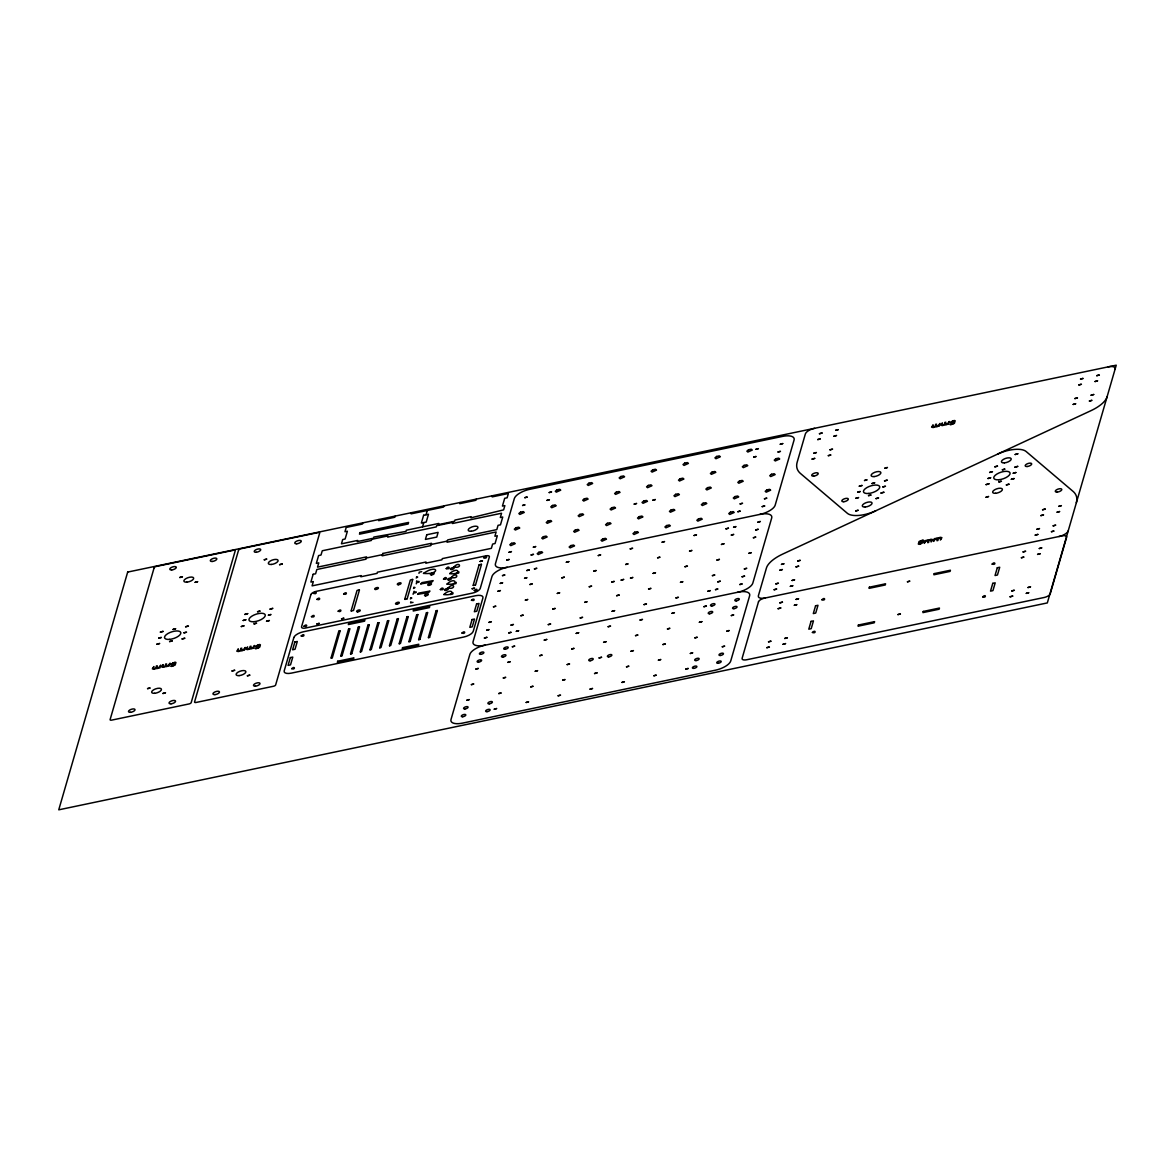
<?xml version="1.0" encoding="UTF-8"?>
<svg xmlns="http://www.w3.org/2000/svg" width="1175" height="1175" viewBox="0 0 1175 1175"><rect width="100%" height="100%" fill="white"/><g stroke="black" fill="none" stroke-linecap="round" stroke-linejoin="round"><path stroke-width="1.5" d="M362.767 522.875L362.429 524.035L346.214 527.443L344.965 531.732L347.389 531.217L345.127 539.017L342.703 539.531L341.455 543.819L357.67 540.427L357.332 541.587L373.547 538.194L373.885 537.034L405.992 531.408L406.33 530.233L438.76 523.448L438.422 524.623L454.637 521.23L454.975 520.055L471.19 516.662L470.852 517.837L503.62 509.877L504.868 505.588L502.43 506.102L504.692 498.288L507.13 497.789L508.378 493.5L492.163 496.893L492.501 495.718M331.042 657.941L338.782 631.239M332.349 657.662L340.089 630.975M351.119 610.853L357.038 590.452L359.33 589.747M378.982 519.482L378.644 520.643L394.859 517.25L395.197 516.089M353.543 610.339L359.462 589.938M340.765 655.9L348.505 629.212M342.087 655.635L349.827 628.933M350.502 653.873L358.243 627.171M351.81 653.594L359.55 626.892M360.226 651.831L367.966 625.129M369.288 624.865L361.548 651.552L360.417 652.022M369.963 649.79L377.704 623.102M379.011 622.823L371.271 649.525L370.14 649.995M411.412 512.697L411.074 513.857L443.504 507.071L443.842 505.896M379.687 647.763L387.427 621.061M388.749 620.782L381.008 647.484L379.877 647.954M422.545 526.841L423.778 522.552M426.04 514.753L427.289 510.464M389.424 645.721L397.165 619.034M398.472 618.755L390.732 645.442L389.601 645.912M404.743 599.265L410.325 580.024L412.616 579.334M407.182 598.751L412.748 579.525M416.817 580.744L416.464 581.919L418.902 581.405M418.961 573.341L419.299 572.166L421.737 571.667M410.927 601.703L410.589 602.863L413.027 602.364M413.086 594.286L413.424 593.111L415.847 592.611M414.114 591.231L413.776 592.406L416.214 591.892M416.273 583.813L416.611 582.653L419.034 582.139M399.147 643.68L406.888 616.992M408.21 616.713L400.469 643.415L399.338 643.885M408.885 641.653L416.611 614.951M410.192 641.374L417.933 614.672M418.608 639.611L426.349 612.924M419.93 639.332L427.671 612.645M460.057 502.503L459.719 503.678L475.934 500.286L476.286 499.111M428.332 637.57L436.072 610.883M429.653 637.305L437.394 610.603M458.97 571.931L458.632 573.092L456.208 573.606M453.095 592.876L452.757 594.036L450.319 594.55M456.282 582.403L455.944 583.578L453.506 584.078M473.143 585.312L479.062 564.911M475.581 584.798L481.5 564.397M353.44 610.501L351.281 611.044M407.123 598.839L404.905 599.456M479.106 564.822L481.368 564.206M475.464 584.959L473.305 585.502M338.841 631.137L339.942 630.784M348.578 629.095L349.665 628.742M358.302 627.068L359.403 626.701M332.275 657.794L331.218 658.132M368.025 625.027L369.126 624.674M341.998 655.768L340.956 656.105M377.762 622.985L378.864 622.633M351.736 653.726L350.679 654.064M387.486 620.958L388.587 620.591M397.223 618.917L398.325 618.564M406.947 616.875L408.048 616.523M416.684 614.848L417.786 614.481M426.407 612.807L427.509 612.454M436.145 610.765L437.232 610.413M410.104 641.506L409.062 641.844M419.842 639.464L418.799 639.817M429.565 637.438L428.522 637.775M416.185 577.982L417.654 577.087L416.552 576.734M413.497 588.455L414.966 587.559L413.85 587.221M410.31 598.927L411.779 598.031L410.677 597.678M366.277 558.037L382.492 554.644M431.137 544.466L447.367 541.073M765.292 597.987A8.475 3.452 -18.3 0 1 758.374 595.798L766.438 568.01A28.773 11.706 -18.3 0 1 782.668 554.101L1090.826 410.736A28.773 11.706 -18.3 0 0 1107.07 396.827M997.795 454.02A22.222 9.033 -18.3 0 1 1026.128 451.508L1072.995 491.326A57.208 23.265 -18.3 0 1 1076.3 502.724M1068.119 530.982A8.475 3.452 -18.3 0 1 1058.954 536.534M1108.216 366.85A8.475 3.452 -18.3 0 1 1115.134 369.038M875.713 510.817A22.222 9.033 -18.3 0 1 847.381 513.328L800.513 473.51A57.208 23.265 -18.3 0 1 797.193 462.127L805.389 433.869A8.475 3.452 -18.3 0 1 814.554 428.317M485.143 645.119A14.115 5.743 -18.3 0 0 469.883 654.357L451.009 719.482A14.115 5.743 -18.3 0 0 462.524 723.124L715.487 670.176A14.115 5.743 -18.3 0 0 730.747 660.938L749.621 595.813A14.115 5.743 -18.3 0 0 738.091 592.171L484.599 645.281A14.115 5.743 -18.3 0 1 473.084 641.638L491.958 576.528A14.115 5.743 -18.3 0 1 507.218 567.275M759.917 514.4A14.115 5.743 -18.3 0 0 775.177 505.162L794.065 440.038A14.115 5.743 -18.3 0 0 782.535 436.395L529.587 489.343A14.115 5.743 -18.3 0 0 514.327 498.582L495.439 563.706A14.115 5.743 -18.3 0 0 506.968 567.349L760.166 514.342A14.115 5.743 -18.3 0 1 771.696 517.969L752.822 583.094A14.115 5.743 -18.3 0 1 737.562 592.332M175.075 663.053C172.387 666.989 170.742 661.466 175.075 663.053M259.528 645.383C256.84 649.32 255.181 643.797 259.528 645.383M919.203 543.247C922.551 545.582 922.845 539.487 919.203 543.247M954.32 421.37C951.677 425.277 950.017 419.769 954.32 421.37M156.804 667.635L158.772 667.591L160.755 665.109L159.947 667.885L158.816 667.929A2.144 0.867 -18.3 0 1 157.303 668.502L155.394 668.648A2.086 0.852 -18.3 0 1 153.896 669.221L152.339 668.869L153.91 666.548C151.267 670.279 157.2 668.663 156.348 666.034L157.333 665.828L156.804 667.635M166.086 665.696L168.054 665.652L170.037 663.17L169.229 665.946L168.098 665.99A2.144 0.867 -18.3 0 1 166.586 666.563L164.662 666.71A2.086 0.852 -18.3 0 1 163.178 667.268L161.621 666.93L163.178 664.609C160.549 668.34 166.468 666.71 165.631 664.095L166.6 663.89L166.086 665.696M241.257 649.966L243.225 649.922L245.208 647.44L244.4 650.216L243.269 650.26A2.144 0.867 -18.3 0 1 241.756 650.832L239.832 650.979A2.086 0.852 -18.3 0 1 238.349 651.538L236.792 651.2L238.363 648.864C235.72 652.61 241.639 650.979 240.802 648.365L241.771 648.159L241.257 649.966M250.525 648.012L252.507 647.968L254.49 645.501L253.683 648.277L252.552 648.321A2.144 0.867 -18.3 0 1 251.039 648.879L249.115 649.026A2.086 0.852 -18.3 0 1 247.617 649.599L246.074 649.261L247.631 646.926C245.002 650.671 250.921 649.041 250.069 646.412L251.053 646.206L250.525 648.012M936.049 425.952L938.017 425.908L940 423.426L939.192 426.202L938.061 426.246A2.144 0.867 -18.3 0 1 936.548 426.819L934.624 426.966A2.086 0.852 -18.3 0 1 933.126 427.524L931.584 427.186L933.141 424.865C930.512 428.596 936.431 426.966 935.594 424.351L936.563 424.146L936.049 425.952M928.206 540.573L927.663 542.644L928.632 542.439C927.795 539.81 933.714 538.179 931.085 541.925L932.642 539.604L931.099 539.252A2.086 0.852 -18.3 0 0 929.601 539.824L927.677 539.971A2.144 0.867 -18.3 0 0 926.164 540.544L925.033 540.588L924.226 543.364L926.208 540.882L928.206 540.573M945.317 424.013L947.3 423.969L949.268 421.487L948.475 424.263L947.344 424.307A2.144 0.867 -18.3 0 1 945.831 424.88L943.907 425.012A2.086 0.852 -18.3 0 1 942.409 425.585L940.867 425.247L942.423 422.912C939.794 426.657 945.713 425.027 944.862 422.413L945.846 422.207L945.317 424.013M937.474 538.635L936.93 540.706L937.914 540.5C937.062 537.871 942.996 536.241 940.352 539.986L941.924 537.651L940.367 537.313A2.086 0.852 -18.3 0 0 938.869 537.886L936.96 538.033A2.144 0.867 -18.3 0 0 935.447 538.591L934.316 538.635L933.508 541.411L935.491 538.943L937.474 538.635M147.565 688.653L150.18 687.962L147.595 688.579M156.862 644.238L159.712 643.474L156.862 644.194M158.743 638.143L161.357 637.438L158.757 638.098M160.373 632.106L163.237 631.342L160.388 632.062M162.914 693.5L165.528 692.765L162.928 693.47M169.597 641.565L172.211 640.874L169.597 641.565M173.107 629.433L175.721 628.698L173.136 629.359M179.79 577.498L182.404 576.763L179.79 577.498M182.081 638.965L184.945 638.201L182.096 638.921M183.961 632.87L186.575 632.165L183.99 632.782M185.606 626.818L188.455 626.025L185.635 626.73M195.138 582.345L197.752 581.654L195.153 582.315M232.018 670.984L234.633 670.279L232.018 670.984M241.316 626.569L244.165 625.761L241.316 626.525M243.196 620.473L245.81 619.768L243.196 620.473M244.826 614.437L247.675 613.629L244.826 614.437M247.367 675.831L249.981 675.126L247.396 675.742M254.05 623.896L256.649 623.161L254.05 623.852M257.56 611.764L260.174 611.029L257.589 611.676M264.243 559.829L266.843 559.094L264.272 559.741M266.534 621.281L269.398 620.518L266.563 621.193M268.414 615.186L271.028 614.496L268.429 615.142M270.059 609.149L272.908 608.342L270.059 609.105M279.591 564.676L282.206 563.971L279.591 564.676M291.694 668.707C295.659 670.249 295.028 665.314 291.723 668.604M301.197 635.939C304.883 637.643 304.927 632.385 301.211 635.895M304.017 626.187C308.1 627.744 307.16 622.765 304.017 626.187M313.519 593.434C317.441 595.005 316.883 590.012 313.549 593.331M316.912 624.028L319.35 623.337L316.927 623.954M341.558 618.873L343.996 618.182L341.572 618.843M461.966 633.061C465.77 634.706 465.52 629.58 461.995 632.972M472.144 588.793L474.582 588.102L472.159 588.719M471.469 600.308C475.846 601.717 474.215 596.959 471.469 600.308M474.289 590.555C478.078 592.244 477.917 586.942 474.289 590.555M466.857 700.271L469.295 699.58L466.872 700.227M480.061 561.488L482.499 560.842L480.076 561.415M471.381 684.673L473.819 683.982L471.381 684.628M483.792 557.787C487.361 559.535 487.713 554.203 483.821 557.699M475.904 669.06L478.357 668.413L475.904 669.03M484.408 638.025L486.847 637.335L484.408 638.025M486.67 630.226L489.123 629.58L486.685 630.197M488.932 622.427L491.37 621.737L488.947 622.398M493.456 606.829L495.909 606.168L493.471 606.785M497.98 591.231L500.433 590.57L497.98 591.187M500.242 583.432L502.694 582.771L500.242 583.387M502.503 575.633L504.956 574.972L502.503 575.588M506.778 560.093L509.23 559.432L506.778 560.049M494.264 709.186L496.717 708.525L494.264 709.142M509.039 552.294L511.478 551.604L509.039 552.25M498.788 693.588L501.24 692.927L498.788 693.544M503.311 677.99L505.749 677.329L503.311 677.946M508.731 632.943L511.184 632.282L508.76 632.855M510.993 625.144L513.446 624.454L511.022 625.056M507.835 662.392L510.273 661.731L507.835 662.347M522.596 505.485L525.049 504.839L522.611 505.456M524.858 497.686L527.311 497.025L524.873 497.657M512.359 646.779L514.797 646.088L512.359 646.749M516.339 631.342L518.792 630.696L516.339 631.313M520.863 615.744L523.316 615.098L520.863 615.715M524.564 578.335L527.002 577.645L524.593 578.262M526.826 570.536L529.279 569.875L526.826 570.536M525.387 600.146L527.839 599.485L525.387 600.102M531.1 554.997L533.538 554.306L531.115 554.923M529.91 584.548L532.348 583.857L529.91 584.504M533.362 547.197L535.815 546.537L533.377 547.124M534.434 568.95L536.872 568.259L534.449 568.862M526.18 702.503L528.633 701.842L526.209 702.43M546.933 500.403L549.386 499.742L546.933 500.403M530.703 686.905L533.156 686.244L530.733 686.832M549.195 492.604L551.633 491.914L549.21 492.516M535.227 671.307L537.68 670.646L535.257 671.233M539.751 655.709L542.204 655.048L539.78 655.621M544.275 640.096L546.727 639.45L544.275 640.096M548.27 624.659L550.708 624.013L548.284 624.586M552.779 609.061L555.232 608.415L552.808 608.988M557.303 593.463L559.755 592.802L557.332 593.39M561.826 577.865L564.279 577.175L561.826 577.865M566.35 562.267L568.803 561.606L566.35 562.267M558.11 695.82L560.563 695.13L558.14 695.747M562.634 680.222L565.087 679.532L562.663 680.149M567.158 664.624L569.611 663.963L567.187 664.551M571.682 649.026L574.12 648.336L571.711 648.938M576.205 633.413L578.643 632.723L576.205 633.413M580.186 617.977L582.638 617.301L580.215 617.903M584.709 602.378L587.162 601.688L584.739 602.305M589.233 586.78L591.671 586.09L589.248 586.751M593.757 571.182L596.195 570.492L593.786 571.109M598.281 555.584L600.719 554.894L598.295 555.54M590.041 689.137L592.494 688.491L590.041 689.137M594.565 673.539L597.018 672.878L594.565 673.539M599.088 657.941L601.541 657.28L599.088 657.941M603.612 642.343L606.065 641.682L603.612 642.343M611.837 582.051L614.29 581.39L611.852 582.007M608.136 626.73L610.589 626.084L608.136 626.701M612.116 611.308L614.569 610.648L612.116 611.308M616.64 595.696L619.093 595.049L616.64 595.696M621.164 580.097L623.617 579.437L621.164 580.097M625.688 564.499L628.14 563.838L625.688 564.455M630.211 548.901L632.664 548.24L630.211 548.857M634.206 504.119L636.644 503.458L634.206 504.075M630.49 578.144L632.928 577.454L630.505 578.071M621.972 682.455L624.41 681.764L621.972 682.425M626.495 666.857L628.933 666.166L626.51 666.783M631.019 651.258L633.457 650.597L631.019 651.214M635.528 635.66L637.981 634.999L635.543 635.616M640.052 620.062L642.505 619.401L640.067 620.018M652.845 500.212L655.298 499.551L652.845 500.212M644.047 604.626L646.485 603.935L644.047 604.582M648.571 589.013L651.009 588.367L648.571 588.983M653.094 573.415L655.533 572.768L653.094 573.385M657.618 557.817L660.056 557.156L657.618 557.773M662.127 542.218L664.58 541.558L662.142 542.174M653.887 675.772L656.34 675.126L653.902 675.742M658.411 660.174L660.864 659.513L658.426 660.144M662.935 644.576L665.388 643.915L662.95 644.532M667.459 628.977L669.912 628.287L667.473 628.933M671.982 613.379L674.435 612.689L672.012 613.291M675.963 597.943L678.416 597.282L675.977 597.899M680.487 582.33L682.939 581.684L680.501 582.301M685.01 566.732L687.463 566.042L685.025 566.702M689.534 551.134L691.987 550.443L689.563 551.06M694.058 535.536L696.511 534.845L694.072 535.492M685.818 669.089L688.271 668.443L685.847 669.016M690.342 653.491L692.78 652.801L690.357 653.462M694.866 637.893L697.318 637.232L694.895 637.819M699.389 622.295L701.842 621.634L699.389 622.295M703.913 606.697L706.366 606.036L703.913 606.697M707.893 591.26L710.346 590.599L707.923 591.172M712.417 575.647L714.87 575.001L712.432 575.618M716.941 560.049L719.394 559.403L716.941 560.049M715.502 589.659L717.94 588.969L715.502 589.63M717.763 581.86L720.216 581.214L717.763 581.86M721.465 544.451L723.918 543.79L721.465 544.451M725.988 528.853L728.441 528.192L725.988 528.853M731.335 535.066L733.773 534.405L731.335 535.022M722.273 646.808L724.711 646.118L722.287 646.735M733.582 527.267L736.035 526.576L733.597 527.222M726.796 631.21L729.234 630.52L726.811 631.137M737.856 511.727L740.309 511.066L737.871 511.683M740.118 503.928L742.571 503.267L740.133 503.884M731.32 615.612L733.758 614.922L731.335 615.538M739.824 584.577L742.262 583.887L739.839 584.504M742.086 576.778L744.539 576.117L742.086 576.778M753.689 457.119L756.142 456.473L753.704 457.09M744.348 568.979L746.786 568.289L744.363 568.891M755.951 449.32L758.404 448.659L755.98 449.247M748.872 553.366L751.31 552.676L748.886 553.293M753.395 537.768L755.833 537.078L753.395 537.739M755.657 529.969L758.11 529.308L755.657 529.969M757.919 522.17L760.357 521.48L757.919 522.126M762.193 506.631L764.631 505.984L762.193 506.631M764.44 498.832L766.893 498.141L764.47 498.758M778.012 452.037L780.464 451.347L778.041 451.949M780.273 444.238L782.726 443.577L780.273 444.238M766.82 647.704L769.434 647.014L766.834 647.66M768.523 641.858L771.138 641.153L768.538 641.77M774.134 589.762L776.748 589.028L774.149 589.718M775.838 583.916L778.438 583.182L775.867 583.828M779.789 570.257L782.403 569.523L779.803 570.227M781.493 564.411L784.092 563.677L781.507 564.367M778.129 608.709L780.743 607.974L778.129 608.709M779.833 602.848L782.447 602.158L779.833 602.848M783.035 644.311L785.649 643.577L783.064 644.238M784.738 638.466L787.353 637.761L784.738 638.466M790.364 586.369L792.978 585.664L790.364 586.325M792.053 580.523L794.667 579.818L792.082 580.435M796.018 566.864L798.633 566.174L796.018 566.864M797.707 561.018L800.322 560.313L797.722 560.974M794.344 605.316L796.958 604.611L794.373 605.228M796.048 599.456L798.648 598.721L796.062 599.382M812.087 459.087L814.701 458.397L812.087 459.087M813.79 453.242L816.405 452.537L813.805 453.197M817.741 439.597L820.356 438.863L817.756 439.553M819.445 433.737L822.045 433.002L819.445 433.737M812.395 632.502C816.258 634.103 815.905 629.022 812.424 632.4M828.316 455.694L830.931 455.004L828.331 455.621M830.005 449.849L832.605 449.114L830.02 449.805M833.956 436.189L836.571 435.499L833.971 436.16M835.66 430.344L838.274 429.653L835.689 430.27M821.883 599.735C825.849 601.35 825.276 596.21 821.883 599.735M855.782 498.332L858.631 497.568L855.811 498.244M855.708 510.963L858.308 510.229L855.723 510.875M857.662 492.237L860.262 491.502L857.691 492.149M859.292 486.2L862.156 485.437L859.307 486.156M864.521 480.546L867.121 479.811L864.55 480.457M868.516 495.659L871.13 494.969L868.531 495.615M872.026 483.527L874.641 482.822L872.026 483.527M876.021 498.655L878.636 497.95L876.051 498.567M881 493.045L883.85 492.252L881 493.045M882.88 486.949L885.495 486.215L882.895 486.92M884.848 468.223L887.448 467.488L884.848 468.193M884.525 480.913L887.375 480.12L884.54 480.869M897.935 614.584L900.388 613.923L897.935 614.584M907.438 581.831L909.876 581.14L907.453 581.742M986.119 484.614L988.968 483.806L986.119 484.614M986.045 497.245L988.645 496.496L986.06 497.201M987.999 478.504L990.613 477.77L987.999 478.504M989.644 472.468L992.493 471.674L989.644 472.423M982.667 596.871C986.383 598.56 986.236 593.375 982.682 596.812M994.858 466.813L997.472 466.123L994.858 466.813M998.853 481.941L1001.467 481.236L998.882 481.853M992.155 564.103C996.562 565.483 994.975 560.681 992.155 564.103M1002.378 469.809L1004.992 469.104L1002.378 469.765M1006.373 484.923L1008.973 484.188L1006.373 484.923M1011.352 479.327L1014.201 478.519L1011.352 479.282M1013.232 473.231L1015.846 472.526L1013.232 473.231M1015.185 454.505L1017.8 453.8L1015.185 454.505M1014.862 467.195L1017.712 466.387L1014.862 467.195M1010.074 596.797L1012.688 596.092L1010.074 596.797M1011.763 590.952L1014.377 590.247L1011.778 590.908M1021.383 557.787L1023.983 557.053L1021.398 557.714M1023.072 551.942L1025.687 551.207L1023.087 551.898M1026.289 593.404L1028.903 592.67L1026.318 593.316M1027.993 587.559L1030.592 586.81L1027.993 587.515M1035.234 535.124L1037.848 534.419L1035.234 535.124M1036.923 529.264L1039.537 528.574L1036.938 529.235M1040.888 515.619L1043.488 514.885L1040.888 515.619M1037.598 554.394L1040.213 553.704L1037.598 554.394M1039.288 548.549L1041.902 547.844L1039.302 548.505M1042.578 509.774L1045.192 509.069L1042.578 509.774M1051.449 531.732L1054.048 530.997L1051.449 531.688M1053.138 525.871L1055.752 525.137L1053.167 525.798M1057.103 512.227L1059.718 511.522L1057.118 512.138M1058.793 506.381L1061.407 505.647L1058.822 506.293M1073.186 404.45L1075.801 403.745L1073.186 404.406M1074.875 398.604L1077.49 397.899L1074.905 398.516M1078.841 384.945L1081.455 384.24L1078.841 384.901M1080.53 379.099L1083.144 378.394L1080.545 379.055M1089.401 401.057L1092.001 400.322L1089.416 400.969M1091.09 395.197L1093.705 394.506L1091.09 395.197M1095.056 381.552L1097.656 380.817L1095.056 381.508M1096.745 375.706L1099.359 374.972L1096.76 375.662M311.448 616.655C315.223 618.358 315.032 613.115 311.448 616.655M316.942 599.382C321.069 600.939 320.129 595.901 316.942 599.382M338.15 611.235C341.719 612.998 341.91 607.754 338.194 611.132M343.643 593.977C347.257 595.71 347.345 590.526 343.688 593.874M170.918 664.154L173.474 664.756A2.379 0.969 -18.3 0 0 175.002 663.992L173.606 665.564L170.713 666.122A2.13 0.867 -18.3 0 0 171.726 666.372L175.163 665.035L175.927 662.524A2.658 1.087 -18.3 0 0 174.869 662.201L170.918 664.154M255.372 646.485L257.927 647.087A2.379 0.969 -18.3 0 0 259.455 646.309L258.045 647.88L255.151 648.453A2.13 0.867 -18.3 0 0 256.179 648.703L259.616 647.352L260.38 644.84A2.658 1.087 -18.3 0 0 259.322 644.517L255.372 646.485M923.374 542.116L919.393 544.333A2.658 1.087 -18.3 0 1 918.336 544.01L919.1 541.499L922.537 540.162A2.13 0.867 -18.3 0 1 923.55 540.412L920.671 540.97L919.261 542.542A2.379 0.969 -18.3 0 1 920.789 541.778L923.374 542.116M950.164 422.471L952.705 423.073A2.379 0.969 -18.3 0 0 954.232 422.31L952.837 423.867L949.943 424.439A2.13 0.867 -18.3 0 0 950.972 424.689L954.394 423.338L955.172 420.826A2.658 1.087 -18.3 0 0 954.115 420.518L950.164 422.471M417.639 594.344L428.743 592.464L429.962 591.069L418.858 593.081L417.639 594.344M420.826 583.872L431.93 582.007L433.149 580.612L421.942 582.638L420.826 583.872M423.514 573.4C441.139 575.03 438.128 563.207 423.514 573.4M440.346 589.586C445.457 590.849 442.843 585.532 440.346 589.586M443.518 579.128C448.571 580.377 446.236 574.972 443.518 579.128M446.221 568.641C451.362 569.86 448.806 564.543 446.221 568.641M443.856 594.535C456.297 596.386 452.698 586.281 443.856 594.535M447.043 584.063C460.027 585.752 455.21 575.823 447.043 584.063M449.731 573.591C461.937 575.442 458.955 565.337 449.731 573.591M448.042 587.985C456.473 590.07 454.373 581.287 448.042 587.985M451.229 577.512C460.321 579.393 456.708 570.844 451.229 577.512M453.917 567.026C463.023 568.788 459.484 560.431 453.917 567.026M127.678 572.078L58.75 809.825L1047.322 602.922L1116.25 365.175L127.678 572.078M154.131 567.76L110.112 719.599A1.998 0.808 -18.3 0 0 111.742 720.113L189.028 703.942A1.998 0.808 -18.3 0 0 191.187 702.621L235.22 550.781A1.998 0.808 -18.3 0 0 233.575 550.267L156.29 566.438A1.998 0.808 -18.3 0 0 154.131 567.76M238.584 550.076L194.565 701.916A1.998 0.808 -18.3 0 0 196.196 702.444L273.481 686.259A1.998 0.808 -18.3 0 0 275.64 684.952L319.659 533.112A1.998 0.808 -18.3 0 0 318.028 532.598L240.743 548.769A1.998 0.808 -18.3 0 0 238.584 550.076M293.882 637.511L284.203 670.866A8.754 3.554 -18.3 0 0 291.356 673.128L463.772 637.041A8.754 3.554 -18.3 0 0 473.231 631.313L482.91 597.957A8.754 3.554 -18.3 0 0 475.758 595.696L303.341 631.783A8.754 3.554 -18.3 0 0 293.882 637.511M313.152 574.281L310.89 582.08L313.328 581.581L312.08 585.87L361.195 575.588L360.843 576.763L377.072 573.371L377.41 572.196L426.055 562.017L425.717 563.178L441.932 559.785L442.27 558.624L491.37 548.343L492.619 544.054L495.057 543.54L497.319 535.741L494.881 536.255L496.129 531.967L447.014 542.233L447.704 539.898L496.805 529.617L498.053 525.328L500.477 524.828L502.738 517.015L500.315 517.529L501.549 513.24L452.448 523.521L452.786 522.346L436.571 525.739L436.233 526.914L387.588 537.092L387.926 535.918L371.711 539.325L371.359 540.485L322.258 550.767L321.01 555.055L318.587 555.569L316.325 563.368L318.763 562.854L317.514 567.143L366.615 556.862L365.939 559.212L316.839 569.493L315.59 573.782L313.152 574.281M290.343 657.589L288.081 665.388L290.519 664.874L292.781 657.075L290.343 657.589M294.866 641.976L292.604 649.79L295.043 649.276L297.304 641.477L294.866 641.976M310.905 594.579L301.564 626.745A4.92 1.998 -18.3 0 0 305.588 628.023L472.526 593.081A7.153 2.908 -18.3 0 0 480.252 588.396L489.373 556.935A4.23 1.718 -18.3 0 0 485.921 555.834L316.207 591.348A4.92 1.998 -18.3 0 0 310.905 594.579M359.932 532.627L359.477 534.184L408.136 524.006L408.592 522.434L359.932 532.627M337.695 661.231L337.357 662.392L353.572 658.999L353.925 657.838L337.695 661.231M348.667 623.396L348.329 624.571L364.544 621.178L364.882 620.003L348.667 623.396M382.83 553.469L382.154 555.819L430.799 545.626L431.489 543.291L382.83 553.469M423.617 515.267L421.355 523.066L426.217 522.053L428.478 514.253L423.617 515.267M426.775 534.757L425.409 539.428L436.762 537.063L438.113 532.378L426.775 534.757M402.57 647.645L402.232 648.82L418.447 645.428L418.785 644.252L402.57 647.645M413.541 609.825L413.203 610.985L429.418 607.592L429.756 606.418L413.541 609.825M472.071 619.548L469.809 627.347L472.247 626.833L474.509 619.034L472.071 619.548M476.595 603.95L474.333 611.749L476.771 611.235L479.033 603.436L476.595 603.95M758.492 601.806L742.115 658.323A5.596 2.277 -18.3 0 0 746.683 659.762L1044.193 597.488A5.596 2.277 -18.3 0 0 1050.23 593.83L1066.621 537.313A5.596 2.277 -18.3 0 0 1062.053 535.873L764.543 598.134A5.596 2.277 -18.3 0 0 758.492 601.806M811.044 621.384L808.782 629.183L811.205 628.669L813.467 620.87L811.044 621.384M815.567 605.771L813.306 613.585L815.729 613.071L817.991 605.272L815.567 605.771M858.396 625.027L858.058 626.187L874.273 622.794L874.611 621.634L858.396 625.027M869.368 587.192L869.03 588.367L885.245 584.974L885.583 583.799L869.368 587.192M923.256 611.441L922.918 612.616L939.133 609.223L939.486 608.048L923.256 611.441M934.228 573.62L933.89 574.781L950.105 571.388L950.443 570.227L934.228 573.62M992.772 583.343L990.51 591.143L992.934 590.628L995.196 582.829L992.772 583.343M997.296 567.745L995.034 575.544L997.457 575.03L999.719 567.231L997.296 567.745M520.54 512.153L518.851 513.563L519.879 514.415L524.285 512.432L523.257 511.58L520.54 512.153M556.979 489.872L555.305 491.282L556.333 492.134L560.739 490.151L559.697 489.299L556.979 489.872M516.016 527.751L514.327 529.161L515.355 530.013L519.761 528.03L518.733 527.178L516.016 527.751M552.456 505.47L550.781 506.88L551.809 507.732L556.216 505.749L555.173 504.897L552.456 505.47M511.492 543.349L509.803 544.759L510.831 545.611L515.238 543.628L514.209 542.777L511.492 543.349M588.91 483.189L587.221 484.599L588.264 485.451L592.655 483.468L591.627 482.617L588.91 483.189M547.947 521.068L546.258 522.478L547.286 523.33L551.692 521.347L550.649 520.496L547.947 521.068M584.386 498.788L582.697 500.197L583.74 501.049L588.132 499.067L587.103 498.215L584.386 498.788M543.423 536.667L541.734 538.091L542.762 538.928L547.168 536.946L546.14 536.094L543.423 536.667M620.841 476.507L619.152 477.917L620.18 478.768L624.586 476.786L623.558 475.934L620.841 476.507M579.863 514.386L578.173 515.796L579.216 516.648L583.608 514.665L582.58 513.813L579.863 514.386M538.899 552.265L537.21 553.689L538.238 554.527L542.644 552.544L541.616 551.707L538.899 552.265M616.317 492.105L614.628 493.515L615.656 494.367L620.062 492.384L619.034 491.532L616.317 492.105M575.339 529.984L573.664 531.408L574.692 532.246L579.084 530.263L578.056 529.411L575.339 529.984M652.771 469.824L651.082 471.234L652.11 472.086L656.517 470.103L655.488 469.251L652.771 469.824M611.793 507.703L610.104 509.113L611.132 509.965L615.538 507.982L614.51 507.13L611.793 507.703M570.815 545.582L569.141 547.007L570.169 547.844L574.56 545.861L573.532 545.024L570.815 545.582M648.248 485.422L646.558 486.832L647.587 487.684L651.993 485.701L650.965 484.849L648.248 485.422M607.269 523.301L605.58 524.726L606.608 525.563L611.015 523.58L609.987 522.743L607.269 523.301M684.687 463.141L683.013 464.551L684.041 465.403L688.433 463.42L687.404 462.568L684.687 463.141M643.724 501.02L642.035 502.445L643.063 503.282L647.469 501.299L646.441 500.447L643.724 501.02M602.746 538.899L601.057 540.324L602.085 541.176L606.491 539.178L605.463 538.341L602.746 538.899M680.163 478.739L678.489 480.149L679.517 481.001L683.909 479.018L682.881 478.166L680.163 478.739M639.2 516.618L637.511 518.043L638.539 518.88L642.945 516.897L641.917 516.06L639.2 516.618M716.618 456.458L714.929 457.868L715.957 458.72L720.363 456.737L719.335 455.885L716.618 456.458M675.64 494.337L673.965 495.762L674.993 496.599L679.4 494.616L678.357 493.764L675.64 494.337M634.676 532.216L632.987 533.641L634.015 534.493L638.422 532.495L637.393 531.658L634.676 532.216M712.094 472.056L710.405 473.466L711.433 474.318L715.839 472.335L714.811 471.483L712.094 472.056M671.131 509.935L669.442 511.36L670.47 512.197L674.876 510.214L673.833 509.377L671.131 509.935M748.548 449.775L746.859 451.185L747.887 452.037L752.294 450.054L751.266 449.202L748.548 449.775M707.57 487.654L705.881 489.079L706.924 489.916L711.316 487.933L710.288 487.096L707.57 487.654M666.607 525.548L664.918 526.958L665.946 527.81L670.352 525.827L669.324 524.975L666.607 525.548M744.025 465.373L742.336 466.783L743.364 467.635L747.77 465.653L746.742 464.801L744.025 465.373M703.047 503.252L701.357 504.677L702.4 505.514L706.792 503.532L705.764 502.694L703.047 503.252M739.501 480.972L737.812 482.396L738.84 483.233L743.246 481.251L742.218 480.413L739.501 480.972M698.523 518.865L696.848 520.275L697.877 521.127L702.268 519.144L701.24 518.293L698.523 518.865M775.955 458.691L774.266 460.115L775.294 460.952L779.701 458.97L778.672 458.118L775.955 458.691M734.977 496.57L733.288 497.994L734.316 498.846L738.722 496.849L737.694 496.012L734.977 496.57M771.432 474.289L769.743 475.713L770.771 476.551L775.177 474.568L774.149 473.731L771.432 474.289M730.453 512.183L728.764 513.592L729.793 514.444L734.199 512.462L733.171 511.61L730.453 512.183M766.908 489.887L765.219 491.312L766.247 492.163L770.653 490.166L769.625 489.329L766.908 489.887M186.854 582.139A5.126 2.086 -18.3 0 0 193.655 578.027A5.126 2.086 -18.3 0 0 185.812 578.673A5.126 2.086 -18.3 0 0 186.854 582.139M154.63 693.294A5.126 2.086 -18.3 0 0 161.43 689.182A5.126 2.086 -18.3 0 0 153.587 689.828A5.126 2.086 -18.3 0 0 154.63 693.294M171.756 569.934A3.422 1.395 -18.3 0 0 176.279 567.202A3.422 1.395 -18.3 0 0 171.051 567.628A3.422 1.395 -18.3 0 0 171.756 569.934M130.484 712.3A3.422 1.395 -18.3 0 0 135.007 709.553A3.422 1.395 -18.3 0 0 129.779 709.994A3.422 1.395 -18.3 0 0 130.484 712.3M169.464 639.391A8.548 3.481 -18.3 0 0 180.788 632.547A8.548 3.481 -18.3 0 0 167.731 633.633A8.548 3.481 -18.3 0 0 169.464 639.391M171.021 703.81A3.422 1.395 -18.3 0 0 175.545 701.064A3.422 1.395 -18.3 0 0 170.316 701.504A3.422 1.395 -18.3 0 0 171.021 703.81M212.293 561.459A3.422 1.395 -18.3 0 0 216.817 558.712A3.422 1.395 -18.3 0 0 211.588 559.153A3.422 1.395 -18.3 0 0 212.293 561.459M1004.419 462.877A5.126 2.086 -18.3 0 0 1011.205 458.764A5.126 2.086 -18.3 0 0 1003.377 459.41A5.126 2.086 -18.3 0 0 1004.419 462.877M995.592 493.294A5.126 2.086 -18.3 0 0 1002.393 489.182A5.126 2.086 -18.3 0 0 994.549 489.843A5.126 2.086 -18.3 0 0 995.592 493.294M998.735 479.767A8.548 3.481 -18.3 0 0 1010.045 472.908A8.548 3.481 -18.3 0 0 996.987 473.995A8.548 3.481 -18.3 0 0 998.735 479.767M1057.265 492.09A3.422 1.395 -18.3 0 0 1061.789 489.343A3.422 1.395 -18.3 0 0 1056.56 489.784A3.422 1.395 -18.3 0 0 1057.265 492.09M1027.156 466.504A3.422 1.395 -18.3 0 0 1031.679 463.758A3.422 1.395 -18.3 0 0 1026.465 464.198A3.422 1.395 -18.3 0 0 1027.156 466.504M865.255 507.012A5.126 2.086 -18.3 0 0 872.041 502.9A5.126 2.086 -18.3 0 0 864.212 503.561A5.126 2.086 -18.3 0 0 865.255 507.012M874.068 476.595A5.126 2.086 -18.3 0 0 880.868 472.482A5.126 2.086 -18.3 0 0 873.025 473.143A5.126 2.086 -18.3 0 0 874.068 476.595M868.384 493.485A8.548 3.481 -18.3 0 0 879.708 486.641A8.548 3.481 -18.3 0 0 866.651 487.728A8.548 3.481 -18.3 0 0 868.384 493.485M813.688 476.125A3.422 1.395 -18.3 0 0 818.211 473.378A3.422 1.395 -18.3 0 0 812.982 473.819A3.422 1.395 -18.3 0 0 813.688 476.125M843.797 501.71A3.422 1.395 -18.3 0 0 848.321 498.964A3.422 1.395 -18.3 0 0 843.092 499.404A3.422 1.395 -18.3 0 0 843.797 501.71M271.308 564.47A5.126 2.086 -18.3 0 0 278.093 560.343A5.126 2.086 -18.3 0 0 270.265 561.004A5.126 2.086 -18.3 0 0 271.308 564.47M239.083 675.625A5.126 2.086 -18.3 0 0 245.869 671.512A5.126 2.086 -18.3 0 0 238.04 672.159A5.126 2.086 -18.3 0 0 239.083 675.625M256.194 552.265A3.422 1.395 -18.3 0 0 260.718 549.518A3.422 1.395 -18.3 0 0 255.504 549.959A3.422 1.395 -18.3 0 0 256.194 552.265M214.922 694.616A3.422 1.395 -18.3 0 0 219.461 691.884A3.422 1.395 -18.3 0 0 214.232 692.31A3.422 1.395 -18.3 0 0 214.922 694.616M253.917 621.722A8.548 3.481 -18.3 0 0 265.242 614.863A8.548 3.481 -18.3 0 0 252.17 615.964A8.548 3.481 -18.3 0 0 253.917 621.722M255.474 686.141A3.422 1.395 -18.3 0 0 259.998 683.395A3.422 1.395 -18.3 0 0 254.769 683.835A3.422 1.395 -18.3 0 0 255.474 686.141M296.746 543.775A3.422 1.395 -18.3 0 0 301.27 541.029A3.422 1.395 -18.3 0 0 296.041 541.469A3.422 1.395 -18.3 0 0 296.746 543.775M357.655 611.837A1.88 0.764 -18.3 0 0 360.255 610.354A1.88 0.764 -18.3 0 0 357.45 610.501A1.88 0.764 -18.3 0 0 357.655 611.837M396.607 604.185A1.968 0.793 -18.3 0 0 399.324 602.643A1.968 0.793 -18.3 0 0 396.401 602.79A1.968 0.793 -18.3 0 0 396.607 604.185M375.721 589.468A1.968 0.793 -18.3 0 0 378.438 587.941A1.968 0.793 -18.3 0 0 375.515 588.087A1.968 0.793 -18.3 0 0 375.721 589.468M425.6 595.857A1.968 0.793 -18.3 0 0 428.302 594.315A1.968 0.793 -18.3 0 0 425.379 594.477A1.968 0.793 -18.3 0 0 425.6 595.857M398.369 584.724A1.968 0.793 -18.3 0 0 401.086 583.197A1.968 0.793 -18.3 0 0 398.163 583.343A1.968 0.793 -18.3 0 0 398.369 584.724M428.772 585.385A1.968 0.793 -18.3 0 0 431.489 583.857A1.968 0.793 -18.3 0 0 428.567 584.004A1.968 0.793 -18.3 0 0 428.772 585.385M445.589 590.452A1.968 0.793 -18.3 0 0 448.292 588.925A1.968 0.793 -18.3 0 0 445.369 589.072A1.968 0.793 -18.3 0 0 445.589 590.452M448.762 579.995A1.968 0.793 -18.3 0 0 451.479 578.452A1.968 0.793 -18.3 0 0 448.556 578.599A1.968 0.793 -18.3 0 0 448.762 579.995M431.475 574.913A1.968 0.793 -18.3 0 0 434.177 573.371A1.968 0.793 -18.3 0 0 431.254 573.532A1.968 0.793 -18.3 0 0 431.475 574.913M451.464 569.508A1.968 0.793 -18.3 0 0 454.167 567.98A1.968 0.793 -18.3 0 0 451.244 568.127A1.968 0.793 -18.3 0 0 451.464 569.508M471.16 531.247A5.126 2.086 -18.3 0 0 477.946 527.134A5.126 2.086 -18.3 0 0 470.117 527.795A5.126 2.086 -18.3 0 0 471.16 531.247M693.764 668.369A2.35 0.955 -18.3 0 0 696.878 666.489A2.35 0.955 -18.3 0 0 693.294 666.783A2.35 0.955 -18.3 0 0 693.764 668.369M720.348 655.474A2.35 0.955 -18.3 0 0 723.462 653.594A2.35 0.955 -18.3 0 0 719.878 653.887A2.35 0.955 -18.3 0 0 720.348 655.474M502.841 657.045A2.35 0.955 -18.3 0 0 505.955 655.151A2.35 0.955 -18.3 0 0 502.357 655.459A2.35 0.955 -18.3 0 0 502.841 657.045M505.103 649.246A2.35 0.955 -18.3 0 0 508.202 647.352A2.35 0.955 -18.3 0 0 504.618 647.66A2.35 0.955 -18.3 0 0 505.103 649.246M590.114 660.761A2.35 0.955 -18.3 0 0 593.213 658.867A2.35 0.955 -18.3 0 0 589.63 659.175A2.35 0.955 -18.3 0 0 590.114 660.761M736.182 600.88A2.35 0.955 -18.3 0 0 739.295 598.986A2.35 0.955 -18.3 0 0 735.712 599.294A2.35 0.955 -18.3 0 0 736.182 600.88M608.753 656.854A2.35 0.955 -18.3 0 0 611.867 654.96A2.35 0.955 -18.3 0 0 608.283 655.268A2.35 0.955 -18.3 0 0 608.753 656.854M696.026 660.57A2.35 0.955 -18.3 0 0 699.14 658.676A2.35 0.955 -18.3 0 0 695.556 658.984A2.35 0.955 -18.3 0 0 696.026 660.57M711.859 605.962A2.35 0.955 -18.3 0 0 714.973 604.082A2.35 0.955 -18.3 0 0 711.374 604.376A2.35 0.955 -18.3 0 0 711.859 605.962M478.504 662.127A2.35 0.955 -18.3 0 0 481.618 660.247A2.35 0.955 -18.3 0 0 478.034 660.541A2.35 0.955 -18.3 0 0 478.504 662.127M462.686 716.735A2.35 0.955 -18.3 0 0 465.799 714.855A2.35 0.955 -18.3 0 0 462.201 715.149A2.35 0.955 -18.3 0 0 462.686 716.735M718.101 663.273A2.35 0.955 -18.3 0 0 721.2 661.393A2.35 0.955 -18.3 0 0 717.617 661.687A2.35 0.955 -18.3 0 0 718.101 663.273M464.947 708.936A2.35 0.955 -18.3 0 0 468.061 707.042A2.35 0.955 -18.3 0 0 464.463 707.35A2.35 0.955 -18.3 0 0 464.947 708.936M489.27 703.84A2.35 0.955 -18.3 0 0 492.384 701.96A2.35 0.955 -18.3 0 0 488.785 702.253A2.35 0.955 -18.3 0 0 489.27 703.84M733.92 608.679A2.35 0.955 -18.3 0 0 737.033 606.785A2.35 0.955 -18.3 0 0 733.45 607.093A2.35 0.955 -18.3 0 0 733.92 608.679M709.597 613.761A2.35 0.955 -18.3 0 0 712.711 611.881A2.35 0.955 -18.3 0 0 709.113 612.175A2.35 0.955 -18.3 0 0 709.597 613.761M487.008 711.639A2.35 0.955 -18.3 0 0 490.122 709.759A2.35 0.955 -18.3 0 0 486.523 710.053A2.35 0.955 -18.3 0 0 487.008 711.639M480.766 654.328A2.35 0.955 -18.3 0 0 483.88 652.448A2.35 0.955 -18.3 0 0 480.296 652.742A2.35 0.955 -18.3 0 0 480.766 654.328"/></g></svg>
